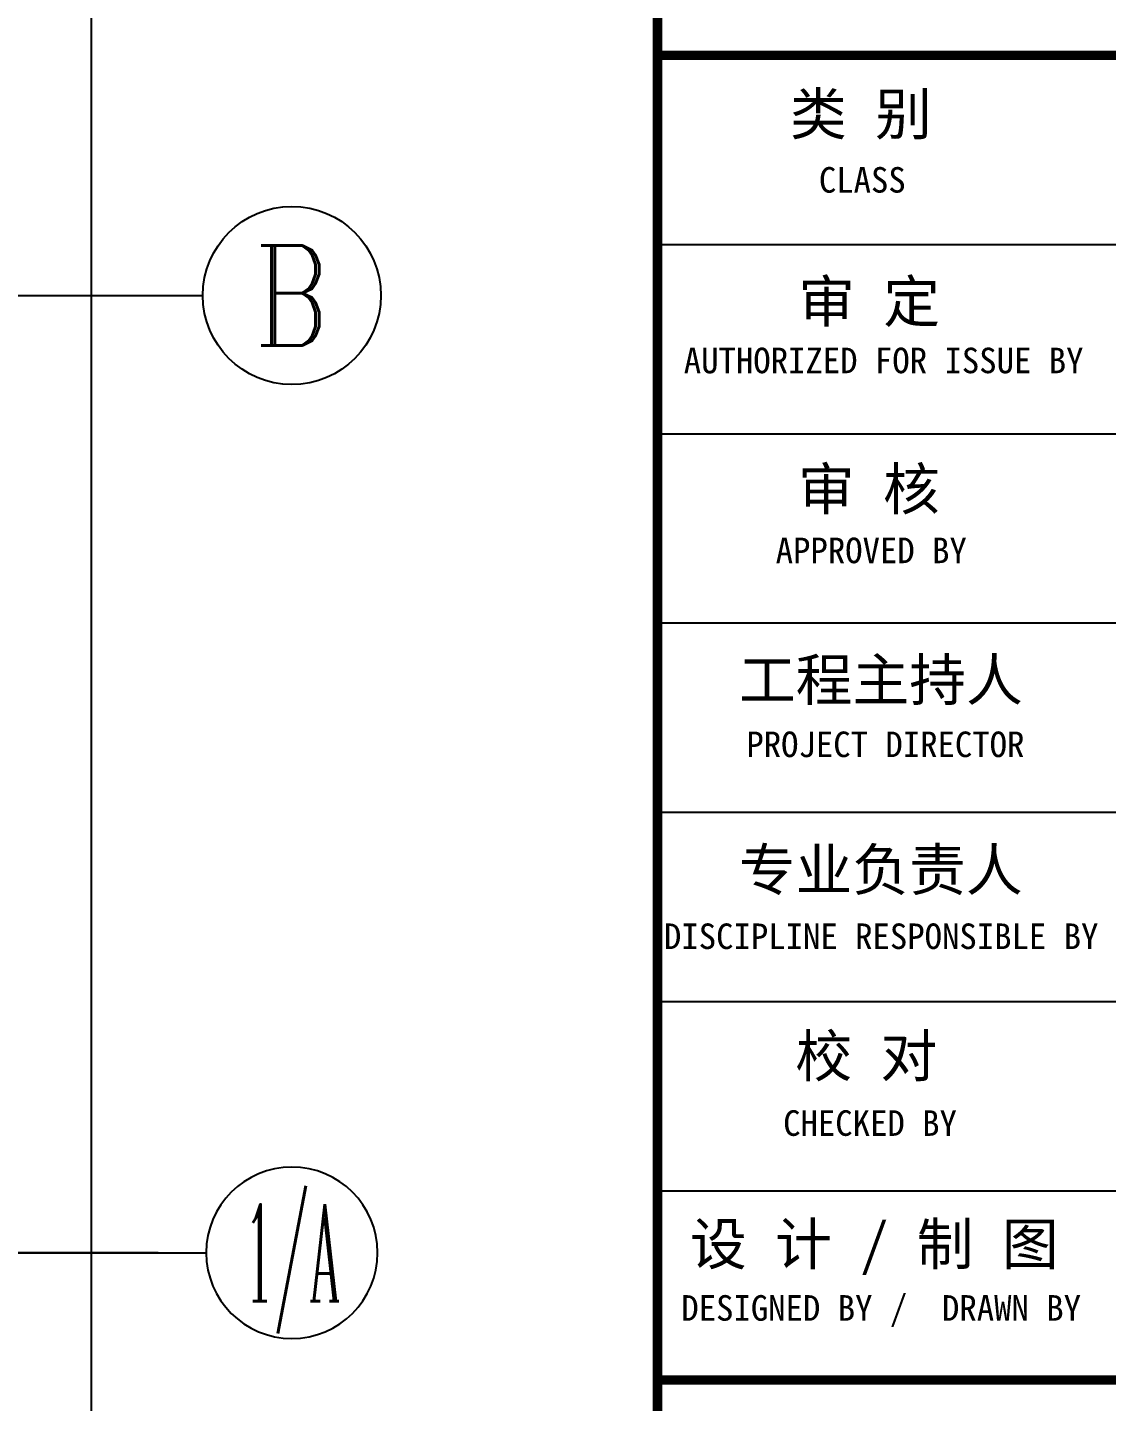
# Model space of a CAD drawing. Extents: x -522490 to 417652, y 450811 to 1108047.
# Drawn here: x 393313 to 398159, y 838971 to 845143 of the extents above; entities that cross this region are included whole.
import ezdxf
from ezdxf.enums import TextEntityAlignment as Align

# ---------------------------------------------------------------- set-up
doc = ezdxf.new("R2010")
doc.units = 0
doc.header["$LTSCALE"] = 1000
doc.header["$MEASUREMENT"] = 0
for name, color, linetype in [('AXIS', 3, 'Continuous'), ('AXIS_TEXT', 7, 'Continuous'), ('DOTE', 1, 'Continuous'), ('PUB_TEXT', 7, 'Continuous'), ('PUB_TITLE', 4, 'Continuous')]:
    doc.layers.add(name, color=color, linetype=linetype)
doc.styles.add('_TCH_AXIS', font='COMPLEX', dxfattribs={"bigfont": 'GBCBIG'})
doc.styles.add('_TCH_DIM_T3', font='SIMPLEX', dxfattribs={"width": 0.705882, "bigfont": 'GBCBIG'})
doc.styles.add('COMPLEX', font='COMPLEX')
doc.styles.add('TQ', font='')
doc.styles.get('TQ').set_extended_font_data('SimSun')
doc.dimstyles.new('_TCH_ARCH&&100', dxfattribs={"dimtxt": 297.5, "dimasz": 100, "dimexe": 250, "dimexo": 300, "dimgap": 100, "dimtad": 1, "dimdec": 0, "dimzin": 0, "dimdsep": 46, "dimtxsty": '_TCH_DIM_T3', "dimblk": 'ARCHTICK', "dimcen": 0.09, "dimclrt": 7, "dimazin": 2, "dimtfac": 1, "dimtdec": 0, "dimtix": 1, "dimtmove": 2, "dimatfit": 3, "dimfxl": 0, "dimtolj": 1, "dimtzin": 0, "dimarcsym": 0})

# ---------------------------------------------------------------- blocks, each defined once
blk = doc.blocks.new('_AXISO')
blk.add_circle((0, 0), 0.5)
at = {"layer": 'AXIS_TEXT', "style": 'COMPLEX', "width": 1.041667}
blk.add_attdef('A', text='', height=0.56, dxfattribs=at).set_placement((-0.25, -0.28), (0.25, -0.28), align=Align.FIT)
blk = doc.blocks.new('_ArchTick')
at = {"color": 0, "linetype": 'ByBlock', "const_width": 0.4}
blk.add_lwpolyline([(-0.5, -0.5), (0.5, 0.5)], dxfattribs=at)
blk = doc.blocks.new('*D542')
at = {"layer": 'AXIS', "color": 0, "lineweight": -2}
for p, q in [((390600.6, 863059), (393850.6, 863059)), ((393600.6, 835819), (393600.6, 863059)), ((390600.6, 835819), (393850.6, 835819))]:
    blk.add_line(p, q, dxfattribs=at)
at = {"layer": 'Defpoints', "color": 0}
for p in [(390300.6, 863059), (393600.6, 863059), (390300.6, 835819)]:
    blk.add_point(p, dxfattribs=at)
at = {"layer": 'AXIS', "color": 0, "lineweight": -2, "xscale": 100, "yscale": 100, "zscale": 100}
for p, rotation in [((393600.6, 863059), 90), ((393600.6, 835819), 270)]:
    blk.add_blockref('_ArchTick', p, dxfattribs=dict(at, rotation=rotation))
at = {"layer": 'AXIS', "color": 7, "insert": (393351.8, 849439), "char_height": 297.5, "attachment_point": 5, "rotation": 90, "style": '_TCH_DIM_T3'}
blk.add_mtext('\\A1;27240', dxfattribs=at)

msp = doc.modelspace()

# ---------------------------------------------------------------- linework, layer by layer
at = {"layer": 'AXIS'}
for p, q in [((390100.6, 843939), (394100.6, 843939)), ((390100.6, 839639), (394115.6, 839639))]:
    msp.add_line(p, q, dxfattribs=at)
at = {"layer": 'DOTE'}
msp.add_line((393900.6, 839639), (381944.3, 839639), dxfattribs=at)
at = {"layer": 'PUB_TITLE'}
for p, q in [((396142.5, 844167.8), (401752.5, 844167.8)), ((396142.5, 843317.8), (401752.5, 843317.8)), ((396142.5, 842467.8), (401752.5, 842467.8)), ((396142.5, 841617.8), (401752.5, 841617.8)), ((396142.5, 840767.8), (401752.5, 840767.8)), ((396142.5, 839917.8), (401752.5, 839917.8)), ((396142.5, 839067.8), (401752.5, 839067.8))]:
    msp.add_line(p, q, dxfattribs=at)
at = {"layer": 'PUB_TITLE', "lineweight": 40, "const_width": 42.5}
for points in [[(396142.5, 869295.9), (396142.5, 829295.9)], [(396142.5, 845017.8), (401752.5, 845017.8)], [(396142.5, 839067.8), (401752.5, 839067.8)]]:
    msp.add_lwpolyline(points, dxfattribs=at)

# ---------------------------------------------------------------- block references
at = {"layer": 'AXIS'}
ref = msp.add_blockref('_AXISO', (394500.6, 843939), dxfattribs=dict(at, xscale=800, yscale=800, zscale=800))
ref.add_attrib('A', 'B', dxfattribs={"layer": 'AXIS_TEXT', "height": 448.3, "style": '_TCH_AXIS', "width": 0.924665}).set_placement((394332.8, 843714.8), (394668.4, 843714.8), align=Align.FIT)
ref = msp.add_blockref('_AXISO', (394500.6, 839639), dxfattribs=dict(at, xscale=-770.0000000000001, yscale=770.0000000000001, zscale=770.0000000000001))
ref.add_attrib('A', '1/A', dxfattribs={"layer": 'AXIS_TEXT', "height": 435.58, "style": '_TCH_AXIS', "width": 0.381818}).set_placement((394282.8, 839421.2), (394718.4, 839421.2), align=Align.FIT)

# ---------------------------------------------------------------- texts
at = {"layer": 'PUB_TEXT', "attachment_point": 1, "style": 'TQ'}
for s, insert, char_height, width in [('类 别', (396737.5, 844847.8), 187, 1111.8), ('CLASS', (396867.4, 844515.7), 114.75, 2399.55), ('审 定', (396774.6, 844005.6), 187, 805.34), ('AUTHORIZED FOR ISSUE BY', (396260.7, 843704.5), 114.75, 2399.55), ('审 核', (396773, 843163.2), 187, 1427.856), ('APPROVED BY', (396673.5, 842851.3), 114.75, 2399.55), ('工程主持人', (396508.3, 842306.4), 187, 1739.562), ('PROJECT DIRECTOR', (396541.8, 841980.2), 114.75, 2399.55), ('专业负责人', (396507.5, 841453.1), 187, 1661.535), ('DISCIPLINE RESPONSIBLE BY', (396171.7, 841118.1), 114.75, 2399.55), ('校 对', (396761.6, 840616.5), 187, 2006.142), ('CHECKED BY', (396707, 840278.9), 114.75, 2399.55), ('设 计 / 制 图', (396288.4, 839772.1), 187, 2576.963), ('DESIGNED BY /  DRAWN BY', (396249.7, 839448.5), 114.75, 2399.55)]:
    msp.add_mtext(s, dxfattribs=dict(at, insert=insert, char_height=char_height, width=width))

# ---------------------------------------------------------------- dimensions: what is measured, and where the dimension line sits
at = {"layer": 'AXIS'}
dim = msp.add_aligned_dim(p1=(390300.6, 835819), p2=(390300.6, 863059), distance=-3300, dimstyle='_TCH_ARCH&&100', dxfattribs=at)
dim.commit()
dim.dimension.update_dxf_attribs({"geometry": '*D542', "text_midpoint": (393351.8, 849439)})

doc.saveas('drawing.dxf')
